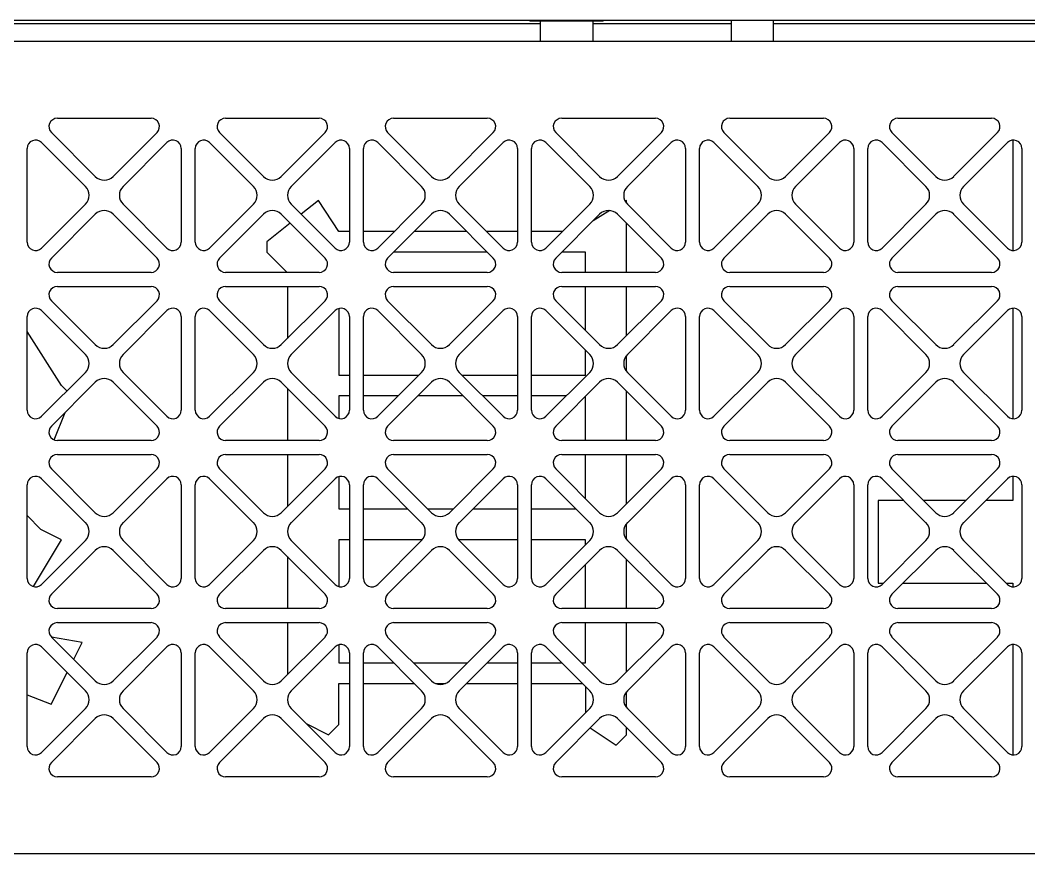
# Model space of a CAD drawing. Header units: millimetres. Extents: x 0 to 87554, y -20854 to 20404.
# Drawn here: x 49984 to 50128, y -5476.7 to -5357.7 of the extents above; entities that cross this region are included whole.
import ezdxf

# ---------------------------------------------------------------- set-up
doc = ezdxf.new("R2010")
doc.units = ezdxf.units.MM
doc.layers.get('0').update_dxf_attribs({"lineweight": 15})
for name, color, linetype in [('2403-00165_B-M5-1_0', 7, 'Continuous'), ('4215-12269_9_0', 7, 'Continuous'), ('4215-12657_0', 7, 'Continuous'), ('4215-12661_1_0', 7, 'Continuous'), ('EM-S-M6-ZC_0', 7, 'Continuous')]:
    doc.layers.add(name, color=color, linetype=linetype)
doc.layers.add('THICK', color=7, linetype='Continuous', lineweight=0)

# ---------------------------------------------------------------- blocks, each defined once
blk = doc.blocks.new('e4tggg')
at = {"layer": '2403-00165_B-M5-1_0', "color": 87, "linetype": 'Continuous'}
for p, q in [((938.3, -1712.2), (938.3, -1715.2)), ((944.32, -1712.2), (944.32, -1715.2))]:
    blk.add_line(p, q, dxfattribs=at)
at = {"layer": '4215-12269_9_0', "color": 87, "linetype": 'Continuous'}
for p, q in [((911.06, -1712.7), (797.32, -1712.7)), ((938.3, -1712.7), (918.56, -1712.7)), ((1019.3, -1712.7), (944.32, -1712.7))]:
    blk.add_line(p, q, dxfattribs=at)
at = {"layer": '4215-12657_0', "color": 87, "linetype": 'Continuous'}
for p, q in [((576.81, -1715.2), (1312.81, -1715.2)), ((842.12, -1726.2), (855.5, -1726.2)), ((866.12, -1726.2), (879.5, -1726.2)), ((890.12, -1726.2), (903.5, -1726.2)), ((914.12, -1726.2), (927.5, -1726.2)), ((938.12, -1726.2), (951.5, -1726.2)), ((962.12, -1726.2), (975.5, -1726.2)), ((847.54, -1734.51), (841.27, -1728.25)), ((856.35, -1728.25), (850.08, -1734.51)), ((871.54, -1734.51), (865.27, -1728.25)), ((880.35, -1728.25), (874.08, -1734.51)), ((895.54, -1734.51), (889.27, -1728.25)), ((904.35, -1728.25), (898.08, -1734.51)), ((919.54, -1734.51), (913.27, -1728.25)), ((928.35, -1728.25), (922.08, -1734.51)), ((943.54, -1734.51), (937.27, -1728.25)), ((952.35, -1728.25), (946.08, -1734.51)), ((967.54, -1734.51), (961.27, -1728.25)), ((976.35, -1728.25), (970.08, -1734.51)), ((978.55, -1729.32), (978.55, -1745.08)), ((837.81, -1743.89), (837.81, -1730.51)), ((839.86, -1729.66), (846.12, -1735.93)), ((851.5, -1735.93), (857.76, -1729.66)), ((859.81, -1730.51), (859.81, -1743.89)), ((861.81, -1743.89), (861.81, -1730.51)), ((863.86, -1729.66), (870.12, -1735.93)), ((875.5, -1735.93), (881.76, -1729.66)), ((883.81, -1730.51), (883.81, -1743.89)), ((885.81, -1743.89), (885.81, -1730.51)), ((887.86, -1729.66), (894.12, -1735.93)), ((899.5, -1735.93), (905.76, -1729.66)), ((907.81, -1730.51), (907.81, -1743.89)), ((909.81, -1743.89), (909.81, -1730.51)), ((911.86, -1729.66), (918.12, -1735.93)), ((923.5, -1735.93), (929.76, -1729.66)), ((931.81, -1730.51), (931.81, -1743.89)), ((933.81, -1743.89), (933.81, -1730.51)), ((935.86, -1729.66), (942.12, -1735.93)), ((947.5, -1735.93), (953.76, -1729.66)), ((955.81, -1730.51), (955.81, -1743.89)), ((957.81, -1743.89), (957.81, -1730.51)), ((959.86, -1729.66), (966.12, -1735.93)), ((971.5, -1735.93), (977.76, -1729.66)), ((979.81, -1730.51), (979.81, -1743.89)), ((879.38, -1737.96), (876.94, -1739.91)), ((882.31, -1742.36), (879.38, -1737.96)), ((923.37, -1737.96), (923.2, -1738.06)), ((923.37, -1738.32), (923.37, -1737.96)), ((846.12, -1738.47), (839.86, -1744.74)), ((857.76, -1744.74), (851.5, -1738.47)), ((870.12, -1738.47), (863.86, -1744.74)), ((881.76, -1744.74), (875.5, -1738.47)), ((894.12, -1738.47), (887.86, -1744.74)), ((905.76, -1744.74), (899.5, -1738.47)), ((918.12, -1738.47), (911.86, -1744.74)), ((921.01, -1739.38), (918.6, -1740.83)), ((929.76, -1744.74), (923.5, -1738.47)), ((942.12, -1738.47), (935.86, -1744.74)), ((953.76, -1744.74), (947.5, -1738.47)), ((966.12, -1738.47), (959.86, -1744.74)), ((977.76, -1744.74), (971.5, -1738.47)), ((841.27, -1746.15), (847.54, -1739.89)), ((850.08, -1739.89), (856.35, -1746.15)), ((865.27, -1746.15), (871.54, -1739.89)), ((874.08, -1739.89), (880.35, -1746.15)), ((889.27, -1746.15), (895.54, -1739.89)), ((898.08, -1739.89), (904.35, -1746.15)), ((913.27, -1746.15), (919.54, -1739.89)), ((922.08, -1739.89), (928.35, -1746.15)), ((937.27, -1746.15), (943.54, -1739.89)), ((946.08, -1739.89), (952.35, -1746.15)), ((961.27, -1746.15), (967.54, -1739.89)), ((970.08, -1739.89), (976.35, -1746.15)), ((875.37, -1741.17), (872.04, -1743.83)), ((883.81, -1742.36), (882.31, -1742.36)), ((890.23, -1742.36), (885.81, -1742.36)), ((900.56, -1742.36), (893.06, -1742.36)), ((907.81, -1742.36), (903.39, -1742.36)), ((914.23, -1742.36), (909.81, -1742.36)), ((923.37, -1748.2), (923.37, -1741.17)), ((872.04, -1743.83), (872.04, -1745.3)), ((872.04, -1745.3), (874.95, -1748.2)), ((903.49, -1745.3), (890.13, -1745.3)), ((917.51, -1745.3), (914.13, -1745.3)), ((917.51, -1748.2), (917.51, -1745.3)), ((855.5, -1748.2), (842.12, -1748.2)), ((879.5, -1748.2), (866.12, -1748.2)), ((903.5, -1748.2), (890.12, -1748.2)), ((927.5, -1748.2), (914.12, -1748.2)), ((951.5, -1748.2), (938.12, -1748.2)), ((975.5, -1748.2), (962.12, -1748.2)), ((842.12, -1750.2), (855.5, -1750.2)), ((866.12, -1750.2), (879.5, -1750.2)), ((874.98, -1750.2), (874.98, -1757.62)), ((890.12, -1750.2), (903.5, -1750.2)), ((914.12, -1750.2), (927.5, -1750.2)), ((917.51, -1756.48), (917.51, -1750.2)), ((923.37, -1757.23), (923.37, -1750.2)), ((938.12, -1750.2), (951.5, -1750.2)), ((962.12, -1750.2), (975.5, -1750.2)), ((847.54, -1758.51), (841.27, -1752.25)), ((856.35, -1752.25), (850.08, -1758.51)), ((871.54, -1758.51), (865.27, -1752.25)), ((880.35, -1752.25), (874.08, -1758.51)), ((895.54, -1758.51), (889.27, -1752.25)), ((904.35, -1752.25), (898.08, -1758.51)), ((919.54, -1758.51), (913.27, -1752.25)), ((928.35, -1752.25), (922.08, -1758.51)), ((943.54, -1758.51), (937.27, -1752.25)), ((952.35, -1752.25), (946.08, -1758.51)), ((967.54, -1758.51), (961.27, -1752.25)), ((976.35, -1752.25), (970.08, -1758.51)), ((839.86, -1753.66), (846.12, -1759.93)), ((851.5, -1759.93), (857.76, -1753.66)), ((863.86, -1753.66), (870.12, -1759.93)), ((875.5, -1759.93), (881.76, -1753.66)), ((882.31, -1753.36), (882.31, -1762.89)), ((887.86, -1753.66), (894.12, -1759.93)), ((899.5, -1759.93), (905.76, -1753.66)), ((911.86, -1753.66), (918.12, -1759.93)), ((923.5, -1759.93), (929.76, -1753.66)), ((935.86, -1753.66), (942.12, -1759.93)), ((947.5, -1759.93), (953.76, -1753.66)), ((959.86, -1753.66), (966.12, -1759.93)), ((971.5, -1759.93), (977.76, -1753.66)), ((978.55, -1753.32), (978.55, -1769.08)), ((837.81, -1767.89), (837.81, -1754.51)), ((859.81, -1754.51), (859.81, -1767.89)), ((861.81, -1767.89), (861.81, -1754.51)), ((883.81, -1754.51), (883.81, -1767.89)), ((885.81, -1767.89), (885.81, -1754.51)), ((907.81, -1754.51), (907.81, -1767.89)), ((909.81, -1767.89), (909.81, -1754.51)), ((931.81, -1754.51), (931.81, -1767.89)), ((933.81, -1767.89), (933.81, -1754.51)), ((955.81, -1754.51), (955.81, -1767.89)), ((957.81, -1767.89), (957.81, -1754.51)), ((979.81, -1754.51), (979.81, -1767.89)), ((842.71, -1764.36), (837.81, -1756.66)), ((917.51, -1762.89), (917.51, -1759.31)), ((923.37, -1762.32), (923.37, -1760.08)), ((846.12, -1762.47), (839.86, -1768.74)), ((857.76, -1768.74), (851.5, -1762.47)), ((870.12, -1762.47), (863.86, -1768.74)), ((881.76, -1768.74), (875.5, -1762.47)), ((894.12, -1762.47), (887.86, -1768.74)), ((905.76, -1768.74), (899.5, -1762.47)), ((918.12, -1762.47), (911.86, -1768.74)), ((929.76, -1768.74), (923.5, -1762.47)), ((942.12, -1762.47), (935.86, -1768.74)), ((953.76, -1768.74), (947.5, -1762.47)), ((966.12, -1762.47), (959.86, -1768.74)), ((977.76, -1768.74), (971.5, -1762.47)), ((841.27, -1770.15), (847.54, -1763.89)), ((850.08, -1763.89), (856.35, -1770.15)), ((865.27, -1770.15), (871.54, -1763.89)), ((874.08, -1763.89), (880.35, -1770.15)), ((882.31, -1762.89), (883.81, -1762.89)), ((885.81, -1762.89), (893.7, -1762.89)), ((889.27, -1770.15), (895.54, -1763.89)), ((898.08, -1763.89), (904.35, -1770.15)), ((899.92, -1762.89), (907.81, -1762.89)), ((909.81, -1762.89), (917.51, -1762.89)), ((913.27, -1770.15), (919.54, -1763.89)), ((922.08, -1763.89), (928.35, -1770.15)), ((937.27, -1770.15), (943.54, -1763.89)), ((946.08, -1763.89), (952.35, -1770.15)), ((961.27, -1770.15), (967.54, -1763.89)), ((970.08, -1763.89), (976.35, -1770.15)), ((843.48, -1765.12), (842.71, -1764.36)), ((874.98, -1764.78), (874.98, -1772.2)), ((923.37, -1772.2), (923.37, -1765.17)), ((883.81, -1765.83), (882.31, -1765.83)), ((882.31, -1765.83), (882.31, -1769.04)), ((890.77, -1765.83), (885.81, -1765.83)), ((900.02, -1765.83), (893.6, -1765.83)), ((907.81, -1765.83), (902.85, -1765.83)), ((914.77, -1765.83), (909.81, -1765.83)), ((917.51, -1772.2), (917.51, -1765.92)), ((841.67, -1772.11), (843.23, -1768.19)), ((855.5, -1772.2), (842.12, -1772.2)), ((879.5, -1772.2), (866.12, -1772.2)), ((903.5, -1772.2), (890.12, -1772.2)), ((927.5, -1772.2), (914.12, -1772.2)), ((951.5, -1772.2), (938.12, -1772.2)), ((975.5, -1772.2), (962.12, -1772.2)), ((842.12, -1774.2), (855.5, -1774.2)), ((866.12, -1774.2), (879.5, -1774.2)), ((874.98, -1774.2), (874.98, -1781.62)), ((890.12, -1774.2), (903.5, -1774.2)), ((914.12, -1774.2), (927.5, -1774.2)), ((917.51, -1780.48), (917.51, -1774.2)), ((923.37, -1781.23), (923.37, -1774.2)), ((938.12, -1774.2), (951.5, -1774.2)), ((962.12, -1774.2), (975.5, -1774.2)), ((847.54, -1782.51), (841.27, -1776.25)), ((856.35, -1776.25), (850.08, -1782.51)), ((871.54, -1782.51), (865.27, -1776.25)), ((880.35, -1776.25), (874.08, -1782.51)), ((895.54, -1782.51), (889.27, -1776.25)), ((904.35, -1776.25), (898.08, -1782.51)), ((919.54, -1782.51), (913.27, -1776.25)), ((928.35, -1776.25), (922.08, -1782.51)), ((943.54, -1782.51), (937.27, -1776.25)), ((952.35, -1776.25), (946.08, -1782.51)), ((967.54, -1782.51), (961.27, -1776.25)), ((976.35, -1776.25), (970.08, -1782.51)), ((839.86, -1777.66), (846.12, -1783.93)), ((851.5, -1783.93), (857.76, -1777.66)), ((863.86, -1777.66), (870.12, -1783.93)), ((875.5, -1783.93), (881.76, -1777.66)), ((882.31, -1777.36), (882.31, -1781.96)), ((887.86, -1777.66), (894.12, -1783.93)), ((899.5, -1783.93), (905.76, -1777.66)), ((911.86, -1777.66), (918.12, -1783.93)), ((923.5, -1783.93), (929.76, -1777.66)), ((935.86, -1777.66), (942.12, -1783.93)), ((947.5, -1783.93), (953.76, -1777.66)), ((959.86, -1777.66), (966.12, -1783.93)), ((971.5, -1783.93), (977.76, -1777.66)), ((978.55, -1777.32), (978.55, -1780.77)), ((837.81, -1791.89), (837.81, -1778.51)), ((859.81, -1778.51), (859.81, -1791.89)), ((861.81, -1791.89), (861.81, -1778.51)), ((883.81, -1778.51), (883.81, -1791.89)), ((885.81, -1791.89), (885.81, -1778.51)), ((907.81, -1778.51), (907.81, -1791.89)), ((909.81, -1791.89), (909.81, -1778.51)), ((931.81, -1778.51), (931.81, -1791.89)), ((933.81, -1791.89), (933.81, -1778.51)), ((955.81, -1778.51), (955.81, -1791.89)), ((957.81, -1791.89), (957.81, -1778.51)), ((979.81, -1778.51), (979.81, -1791.89)), ((962.97, -1780.77), (959.3, -1780.77)), ((959.3, -1780.77), (959.3, -1792.57)), ((971.82, -1780.77), (965.8, -1780.77)), ((978.55, -1780.77), (974.65, -1780.77)), ((882.31, -1781.96), (883.81, -1781.96)), ((885.81, -1781.96), (892.15, -1781.96)), ((894.98, -1781.96), (898.64, -1781.96)), ((901.47, -1781.96), (907.81, -1781.96)), ((909.81, -1781.96), (916.15, -1781.96)), ((839.78, -1784.89), (837.81, -1782.92)), ((923.37, -1786.32), (923.37, -1784.08)), ((842.71, -1786.36), (839.78, -1784.89)), ((838.7, -1793.05), (842.71, -1786.36)), ((846.12, -1786.47), (839.86, -1792.74)), ((857.76, -1792.74), (851.5, -1786.47)), ((870.12, -1786.47), (863.86, -1792.74)), ((881.76, -1792.74), (875.5, -1786.47)), ((883.81, -1786.36), (882.31, -1786.36)), ((882.31, -1786.36), (882.31, -1793.04)), ((894.22, -1786.36), (885.81, -1786.36)), ((894.12, -1786.47), (887.86, -1792.74)), ((907.81, -1786.36), (899.4, -1786.36)), ((905.76, -1792.74), (899.5, -1786.47)), ((917.51, -1786.36), (909.81, -1786.36)), ((918.12, -1786.47), (911.86, -1792.74)), ((917.51, -1787.09), (917.51, -1786.36)), ((929.76, -1792.74), (923.5, -1786.47)), ((942.12, -1786.47), (935.86, -1792.74)), ((953.76, -1792.74), (947.5, -1786.47)), ((966.12, -1786.47), (959.86, -1792.74)), ((977.76, -1792.74), (971.5, -1786.47)), ((841.27, -1794.15), (847.54, -1787.89)), ((850.08, -1787.89), (856.35, -1794.15)), ((865.27, -1794.15), (871.54, -1787.89)), ((874.08, -1787.89), (880.35, -1794.15)), ((889.27, -1794.15), (895.54, -1787.89)), ((898.08, -1787.89), (904.35, -1794.15)), ((913.27, -1794.15), (919.54, -1787.89)), ((922.08, -1787.89), (928.35, -1794.15)), ((937.27, -1794.15), (943.54, -1787.89)), ((946.08, -1787.89), (952.35, -1794.15)), ((961.27, -1794.15), (967.54, -1787.89)), ((970.08, -1787.89), (976.35, -1794.15)), ((874.98, -1788.78), (874.98, -1796.2)), ((923.37, -1796.2), (923.37, -1789.17)), ((917.51, -1796.2), (917.51, -1789.92)), ((959.3, -1792.57), (960.03, -1792.57)), ((962.86, -1792.57), (974.76, -1792.57)), ((977.59, -1792.57), (978.55, -1792.57)), ((978.55, -1792.57), (978.55, -1793.08)), ((855.5, -1796.2), (842.12, -1796.2)), ((879.5, -1796.2), (866.12, -1796.2)), ((903.5, -1796.2), (890.12, -1796.2)), ((927.5, -1796.2), (914.12, -1796.2)), ((951.5, -1796.2), (938.12, -1796.2)), ((975.5, -1796.2), (962.12, -1796.2)), ((842.12, -1798.2), (855.5, -1798.2)), ((866.12, -1798.2), (879.5, -1798.2)), ((874.98, -1798.2), (874.98, -1805.62)), ((890.12, -1798.2), (903.5, -1798.2)), ((914.12, -1798.2), (927.5, -1798.2)), ((917.51, -1803.96), (917.51, -1798.2)), ((923.37, -1805.23), (923.37, -1798.2)), ((938.12, -1798.2), (951.5, -1798.2)), ((962.12, -1798.2), (975.5, -1798.2)), ((847.54, -1806.51), (841.27, -1800.25)), ((845.65, -1801.02), (841.29, -1800.26)), ((844.45, -1803.42), (845.65, -1801.02)), ((856.35, -1800.25), (850.08, -1806.51)), ((871.54, -1806.51), (865.27, -1800.25)), ((880.35, -1800.25), (874.08, -1806.51)), ((882.31, -1801.36), (882.31, -1803.96)), ((895.54, -1806.51), (889.27, -1800.25)), ((904.35, -1800.25), (898.08, -1806.51)), ((919.54, -1806.51), (913.27, -1800.25)), ((928.35, -1800.25), (922.08, -1806.51)), ((943.54, -1806.51), (937.27, -1800.25)), ((952.35, -1800.25), (946.08, -1806.51)), ((967.54, -1806.51), (961.27, -1800.25)), ((976.35, -1800.25), (970.08, -1806.51)), ((978.55, -1801.32), (978.55, -1817.08)), ((837.81, -1815.89), (837.81, -1802.51)), ((839.86, -1801.66), (846.12, -1807.93)), ((851.5, -1807.93), (857.76, -1801.66)), ((859.81, -1802.51), (859.81, -1815.89)), ((861.81, -1815.89), (861.81, -1802.51)), ((863.86, -1801.66), (870.12, -1807.93)), ((875.5, -1807.93), (881.76, -1801.66)), ((883.81, -1802.51), (883.81, -1815.89)), ((885.81, -1815.89), (885.81, -1802.51)), ((887.86, -1801.66), (894.12, -1807.93)), ((899.5, -1807.93), (905.76, -1801.66)), ((907.81, -1802.51), (907.81, -1815.89)), ((909.81, -1815.89), (909.81, -1802.51)), ((911.86, -1801.66), (918.12, -1807.93)), ((923.5, -1807.93), (929.76, -1801.66)), ((931.81, -1802.51), (931.81, -1815.89)), ((933.81, -1815.89), (933.81, -1802.51)), ((935.86, -1801.66), (942.12, -1807.93)), ((947.5, -1807.93), (953.76, -1801.66)), ((955.81, -1802.51), (955.81, -1815.89)), ((957.81, -1815.89), (957.81, -1802.51)), ((959.86, -1801.66), (966.12, -1807.93)), ((971.5, -1807.93), (977.76, -1801.66)), ((979.81, -1802.51), (979.81, -1815.89)), ((882.31, -1803.96), (883.81, -1803.96)), ((885.81, -1803.96), (890.15, -1803.96)), ((892.98, -1803.96), (900.64, -1803.96)), ((903.47, -1803.96), (907.81, -1803.96)), ((909.81, -1803.96), (914.15, -1803.96)), ((916.98, -1803.96), (917.51, -1803.96)), ((841.25, -1809.82), (843.5, -1805.31)), ((882.31, -1806.89), (883.81, -1806.89)), ((882.31, -1812.75), (882.31, -1806.89)), ((885.81, -1806.89), (893.09, -1806.89)), ((896.09, -1806.89), (897.53, -1806.89)), ((900.54, -1806.89), (907.81, -1806.89)), ((909.81, -1806.89), (917.09, -1806.89)), ((837.81, -1808.51), (841.25, -1809.82)), ((917.51, -1807.31), (917.51, -1811.09)), ((923.37, -1810.32), (923.37, -1808.08)), ((846.12, -1810.47), (839.86, -1816.74)), ((857.76, -1816.74), (851.5, -1810.47)), ((870.12, -1810.47), (863.86, -1816.74)), ((881.76, -1816.74), (875.5, -1810.47)), ((894.12, -1810.47), (887.86, -1816.74)), ((905.76, -1816.74), (899.5, -1810.47)), ((918.12, -1810.47), (911.86, -1816.74)), ((929.76, -1816.74), (923.5, -1810.47)), ((942.12, -1810.47), (935.86, -1816.74)), ((953.76, -1816.74), (947.5, -1810.47)), ((966.12, -1810.47), (959.86, -1816.74)), ((977.76, -1816.74), (971.5, -1810.47)), ((841.27, -1818.15), (847.54, -1811.89)), ((850.08, -1811.89), (856.35, -1818.15)), ((865.27, -1818.15), (871.54, -1811.89)), ((874.08, -1811.89), (880.35, -1818.15)), ((877.65, -1812.62), (880.84, -1814.22)), ((880.84, -1814.22), (882.31, -1812.75)), ((889.27, -1818.15), (895.54, -1811.89)), ((898.08, -1811.89), (904.35, -1818.15)), ((913.27, -1818.15), (919.54, -1811.89)), ((922.08, -1811.89), (928.35, -1818.15)), ((937.27, -1818.15), (943.54, -1811.89)), ((946.08, -1811.89), (952.35, -1818.15)), ((961.27, -1818.15), (967.54, -1811.89)), ((970.08, -1811.89), (976.35, -1818.15)), ((918.2, -1813.22), (921.9, -1815.69)), ((921.9, -1815.69), (923.37, -1814.22)), ((923.37, -1814.22), (923.37, -1813.17)), ((855.5, -1820.2), (842.12, -1820.2)), ((879.5, -1820.2), (866.12, -1820.2)), ((903.5, -1820.2), (890.12, -1820.2)), ((927.5, -1820.2), (914.12, -1820.2)), ((951.5, -1820.2), (938.12, -1820.2)), ((975.5, -1820.2), (962.12, -1820.2)), ((1312.81, -1831.2), (576.81, -1831.2))]:
    blk.add_line(p, q, dxfattribs=at)
for centre, radius, start, end in [((842.12, -1727.4), 1.2, 90, 225), ((855.5, -1727.4), 1.2, 315, 90), ((866.12, -1727.4), 1.2, 90, 225), ((879.5, -1727.4), 1.2, 315, 90), ((890.12, -1727.4), 1.2, 90, 225), ((903.5, -1727.4), 1.2, 315, 90), ((914.12, -1727.4), 1.2, 90, 225), ((927.5, -1727.4), 1.2, 315, 90), ((938.12, -1727.4), 1.2, 90, 225), ((951.5, -1727.4), 1.2, 315, 90), ((962.12, -1727.4), 1.2, 90, 225), ((975.5, -1727.4), 1.2, 315, 90), ((839.01, -1730.51), 1.2, 45, 180), ((858.61, -1730.51), 1.2, 0, 135), ((863.01, -1730.51), 1.2, 45, 180), ((882.61, -1730.51), 1.2, 0, 135), ((887.01, -1730.51), 1.2, 45, 180), ((906.61, -1730.51), 1.2, 0, 135), ((911.01, -1730.51), 1.2, 45, 180), ((930.61, -1730.51), 1.2, 0, 135), ((935.01, -1730.51), 1.2, 45, 180), ((954.61, -1730.51), 1.2, 0, 135), ((959.01, -1730.51), 1.2, 45, 180), ((978.61, -1730.51), 1.2, 0, 135), ((848.81, -1733.24), 1.8, 225, 315), ((872.81, -1733.24), 1.8, 225, 315), ((896.81, -1733.24), 1.8, 225, 315), ((920.81, -1733.24), 1.8, 225, 315), ((944.81, -1733.24), 1.8, 225, 315), ((968.81, -1733.24), 1.8, 225, 315), ((844.85, -1737.2), 1.8, 315, 45), ((852.77, -1737.2), 1.8, 135, 225), ((868.85, -1737.2), 1.8, 315, 45), ((876.77, -1737.2), 1.8, 135, 225), ((892.85, -1737.2), 1.8, 315, 45), ((900.77, -1737.2), 1.8, 135, 225), ((916.85, -1737.2), 1.8, 315, 45), ((924.77, -1737.2), 1.8, 135, 225), ((940.85, -1737.2), 1.8, 315, 45), ((948.77, -1737.2), 1.8, 135, 225), ((964.85, -1737.2), 1.8, 315, 45), ((972.77, -1737.2), 1.8, 135, 225), ((848.81, -1741.16), 1.8, 45, 135), ((872.81, -1741.16), 1.8, 45, 135), ((896.81, -1741.16), 1.8, 45, 135), ((920.81, -1741.16), 1.8, 45, 135), ((944.81, -1741.16), 1.8, 45, 135), ((968.81, -1741.16), 1.8, 45, 135), ((839.01, -1743.89), 1.2, 180, 315), ((858.61, -1743.89), 1.2, 225, 0), ((863.01, -1743.89), 1.2, 180, 315), ((882.61, -1743.89), 1.2, 225, 0), ((887.01, -1743.89), 1.2, 180, 315), ((906.61, -1743.89), 1.2, 225, 0), ((911.01, -1743.89), 1.2, 180, 315), ((930.61, -1743.89), 1.2, 225, 0), ((935.01, -1743.89), 1.2, 180, 315), ((954.61, -1743.89), 1.2, 225, 0), ((959.01, -1743.89), 1.2, 180, 315), ((978.61, -1743.89), 1.2, 225, 0), ((842.12, -1747), 1.2, 135, 270), ((855.5, -1747), 1.2, 270, 45), ((866.12, -1747), 1.2, 135, 270), ((879.5, -1747), 1.2, 270, 45), ((890.12, -1747), 1.2, 135, 270), ((903.5, -1747), 1.2, 270, 45), ((914.12, -1747), 1.2, 135, 270), ((927.5, -1747), 1.2, 270, 45), ((938.12, -1747), 1.2, 135, 270), ((951.5, -1747), 1.2, 270, 45), ((962.12, -1747), 1.2, 135, 270), ((975.5, -1747), 1.2, 270, 45), ((842.12, -1751.4), 1.2, 90, 225), ((855.5, -1751.4), 1.2, 315, 90), ((866.12, -1751.4), 1.2, 90, 225), ((879.5, -1751.4), 1.2, 315, 90), ((890.12, -1751.4), 1.2, 90, 225), ((903.5, -1751.4), 1.2, 315, 90), ((914.12, -1751.4), 1.2, 90, 225), ((927.5, -1751.4), 1.2, 315, 90), ((938.12, -1751.4), 1.2, 90, 225), ((951.5, -1751.4), 1.2, 315, 90), ((962.12, -1751.4), 1.2, 90, 225), ((975.5, -1751.4), 1.2, 315, 90), ((839.01, -1754.51), 1.2, 45, 180), ((858.61, -1754.51), 1.2, 0, 135), ((863.01, -1754.51), 1.2, 45, 180), ((882.61, -1754.51), 1.2, 0, 135), ((887.01, -1754.51), 1.2, 45, 180), ((906.61, -1754.51), 1.2, 0, 135), ((911.01, -1754.51), 1.2, 45, 180), ((930.61, -1754.51), 1.2, 0, 135), ((935.01, -1754.51), 1.2, 45, 180), ((954.61, -1754.51), 1.2, 0, 135), ((959.01, -1754.51), 1.2, 45, 180), ((978.61, -1754.51), 1.2, 0, 135), ((848.81, -1757.24), 1.8, 225, 315), ((872.81, -1757.24), 1.8, 225, 315), ((896.81, -1757.24), 1.8, 225, 315), ((920.81, -1757.24), 1.8, 225, 315), ((944.81, -1757.24), 1.8, 225, 315), ((968.81, -1757.24), 1.8, 225, 315), ((844.85, -1761.2), 1.8, 315, 45), ((852.77, -1761.2), 1.8, 135, 225), ((868.85, -1761.2), 1.8, 315, 45), ((876.77, -1761.2), 1.8, 135, 225), ((892.85, -1761.2), 1.8, 315, 45), ((900.77, -1761.2), 1.8, 135, 225), ((916.85, -1761.2), 1.8, 315, 45), ((924.77, -1761.2), 1.8, 135, 225), ((940.85, -1761.2), 1.8, 315, 45), ((948.77, -1761.2), 1.8, 135, 225), ((964.85, -1761.2), 1.8, 315, 45), ((972.77, -1761.2), 1.8, 135, 225), ((848.81, -1765.16), 1.8, 45, 135), ((872.81, -1765.16), 1.8, 45, 135), ((896.81, -1765.16), 1.8, 45, 135), ((920.81, -1765.16), 1.8, 45, 135), ((944.81, -1765.16), 1.8, 45, 135), ((968.81, -1765.16), 1.8, 45, 135), ((839.01, -1767.89), 1.2, 180, 315), ((858.61, -1767.89), 1.2, 225, 0), ((863.01, -1767.89), 1.2, 180, 315), ((882.61, -1767.89), 1.2, 225, 0), ((887.01, -1767.89), 1.2, 180, 315), ((906.61, -1767.89), 1.2, 225, 0), ((911.01, -1767.89), 1.2, 180, 315), ((930.61, -1767.89), 1.2, 225, 0), ((935.01, -1767.89), 1.2, 180, 315), ((954.61, -1767.89), 1.2, 225, 0), ((959.01, -1767.89), 1.2, 180, 315), ((978.61, -1767.89), 1.2, 225, 0), ((842.12, -1771), 1.2, 135, 270), ((855.5, -1771), 1.2, 270, 45), ((866.12, -1771), 1.2, 135, 270), ((879.5, -1771), 1.2, 270, 45), ((890.12, -1771), 1.2, 135, 270), ((903.5, -1771), 1.2, 270, 45), ((914.12, -1771), 1.2, 135, 270), ((927.5, -1771), 1.2, 270, 45), ((938.12, -1771), 1.2, 135, 270), ((951.5, -1771), 1.2, 270, 45), ((962.12, -1771), 1.2, 135, 270), ((975.5, -1771), 1.2, 270, 45), ((842.12, -1775.4), 1.2, 90, 225), ((855.5, -1775.4), 1.2, 315, 90), ((866.12, -1775.4), 1.2, 90, 225), ((879.5, -1775.4), 1.2, 315, 90), ((890.12, -1775.4), 1.2, 90, 225), ((903.5, -1775.4), 1.2, 315, 90), ((914.12, -1775.4), 1.2, 90, 225), ((927.5, -1775.4), 1.2, 315, 90), ((938.12, -1775.4), 1.2, 90, 225), ((951.5, -1775.4), 1.2, 315, 90), ((962.12, -1775.4), 1.2, 90, 225), ((975.5, -1775.4), 1.2, 315, 90), ((839.01, -1778.51), 1.2, 45, 180), ((858.61, -1778.51), 1.2, 0, 135), ((863.01, -1778.51), 1.2, 45, 180), ((882.61, -1778.51), 1.2, 0, 135), ((887.01, -1778.51), 1.2, 45, 180), ((906.61, -1778.51), 1.2, 0, 135), ((911.01, -1778.51), 1.2, 45, 180), ((930.61, -1778.51), 1.2, 0, 135), ((935.01, -1778.51), 1.2, 45, 180), ((954.61, -1778.51), 1.2, 0, 135), ((959.01, -1778.51), 1.2, 45, 180), ((978.61, -1778.51), 1.2, 0, 135), ((848.81, -1781.24), 1.8, 225, 315), ((872.81, -1781.24), 1.8, 225, 315), ((896.81, -1781.24), 1.8, 225, 315), ((920.81, -1781.24), 1.8, 225, 315), ((944.81, -1781.24), 1.8, 225, 315), ((968.81, -1781.24), 1.8, 225, 315), ((844.85, -1785.2), 1.8, 315, 45), ((852.77, -1785.2), 1.8, 135, 225), ((868.85, -1785.2), 1.8, 315, 45), ((876.77, -1785.2), 1.8, 135, 225), ((892.85, -1785.2), 1.8, 315, 45), ((900.77, -1785.2), 1.8, 135, 225), ((916.85, -1785.2), 1.8, 315, 45), ((924.77, -1785.2), 1.8, 135, 225), ((940.85, -1785.2), 1.8, 315, 45), ((948.77, -1785.2), 1.8, 135, 225), ((964.85, -1785.2), 1.8, 315, 45), ((972.77, -1785.2), 1.8, 135, 225), ((848.81, -1789.16), 1.8, 45, 135), ((872.81, -1789.16), 1.8, 45, 135), ((896.81, -1789.16), 1.8, 45, 135), ((920.81, -1789.16), 1.8, 45, 135), ((944.81, -1789.16), 1.8, 45, 135), ((968.81, -1789.16), 1.8, 45, 135), ((839.01, -1791.89), 1.2, 180, 315), ((858.61, -1791.89), 1.2, 225, 0), ((863.01, -1791.89), 1.2, 180, 315), ((882.61, -1791.89), 1.2, 225, 0), ((887.01, -1791.89), 1.2, 180, 315), ((906.61, -1791.89), 1.2, 225, 0), ((911.01, -1791.89), 1.2, 180, 315), ((930.61, -1791.89), 1.2, 225, 0), ((935.01, -1791.89), 1.2, 180, 315), ((954.61, -1791.89), 1.2, 225, 0), ((959.01, -1791.89), 1.2, 180, 315), ((978.61, -1791.89), 1.2, 225, 0), ((842.12, -1795), 1.2, 135, 270), ((855.5, -1795), 1.2, 270, 45), ((866.12, -1795), 1.2, 135, 270), ((879.5, -1795), 1.2, 270, 45), ((890.12, -1795), 1.2, 135, 270), ((903.5, -1795), 1.2, 270, 45), ((914.12, -1795), 1.2, 135, 270), ((927.5, -1795), 1.2, 270, 45), ((938.12, -1795), 1.2, 135, 270), ((951.5, -1795), 1.2, 270, 45), ((962.12, -1795), 1.2, 135, 270), ((975.5, -1795), 1.2, 270, 45), ((842.12, -1799.4), 1.2, 90, 225), ((855.5, -1799.4), 1.2, 315, 90), ((866.12, -1799.4), 1.2, 90, 225), ((879.5, -1799.4), 1.2, 315, 90), ((890.12, -1799.4), 1.2, 90, 225), ((903.5, -1799.4), 1.2, 315, 90), ((914.12, -1799.4), 1.2, 90, 225), ((927.5, -1799.4), 1.2, 315, 90), ((938.12, -1799.4), 1.2, 90, 225), ((951.5, -1799.4), 1.2, 315, 90), ((962.12, -1799.4), 1.2, 90, 225), ((975.5, -1799.4), 1.2, 315, 90), ((839.01, -1802.51), 1.2, 45, 180), ((858.61, -1802.51), 1.2, 0, 135), ((863.01, -1802.51), 1.2, 45, 180), ((882.61, -1802.51), 1.2, 0, 135), ((887.01, -1802.51), 1.2, 45, 180), ((906.61, -1802.51), 1.2, 0, 135), ((911.01, -1802.51), 1.2, 45, 180), ((930.61, -1802.51), 1.2, 0, 135), ((935.01, -1802.51), 1.2, 45, 180), ((954.61, -1802.51), 1.2, 0, 135), ((959.01, -1802.51), 1.2, 45, 180), ((978.61, -1802.51), 1.2, 0, 135), ((848.81, -1805.24), 1.8, 225, 315), ((872.81, -1805.24), 1.8, 225, 315), ((896.81, -1805.24), 1.8, 225, 315), ((920.81, -1805.24), 1.8, 225, 315), ((944.81, -1805.24), 1.8, 225, 315), ((968.81, -1805.24), 1.8, 225, 315), ((844.85, -1809.2), 1.8, 315, 45), ((852.77, -1809.2), 1.8, 135, 225), ((868.85, -1809.2), 1.8, 315, 45), ((876.77, -1809.2), 1.8, 135, 225), ((892.85, -1809.2), 1.8, 315, 45), ((900.77, -1809.2), 1.8, 135, 225), ((916.85, -1809.2), 1.8, 315, 45), ((924.77, -1809.2), 1.8, 135, 225), ((940.85, -1809.2), 1.8, 315, 45), ((948.77, -1809.2), 1.8, 135, 225), ((964.85, -1809.2), 1.8, 315, 45), ((972.77, -1809.2), 1.8, 135, 225), ((848.81, -1813.16), 1.8, 45, 135), ((872.81, -1813.16), 1.8, 45, 135), ((896.81, -1813.16), 1.8, 45, 135), ((920.81, -1813.16), 1.8, 45, 135), ((944.81, -1813.16), 1.8, 45, 135), ((968.81, -1813.16), 1.8, 45, 135), ((839.01, -1815.89), 1.2, 180, 315), ((858.61, -1815.89), 1.2, 225, 0), ((863.01, -1815.89), 1.2, 180, 315), ((882.61, -1815.89), 1.2, 225, 0), ((887.01, -1815.89), 1.2, 180, 315), ((906.61, -1815.89), 1.2, 225, 0), ((911.01, -1815.89), 1.2, 180, 315), ((930.61, -1815.89), 1.2, 225, 0), ((935.01, -1815.89), 1.2, 180, 315), ((954.61, -1815.89), 1.2, 225, 0), ((959.01, -1815.89), 1.2, 180, 315), ((978.61, -1815.89), 1.2, 225, 0), ((842.12, -1819), 1.2, 135, 270), ((855.5, -1819), 1.2, 270, 45), ((866.12, -1819), 1.2, 135, 270), ((879.5, -1819), 1.2, 270, 45), ((890.12, -1819), 1.2, 135, 270), ((903.5, -1819), 1.2, 270, 45), ((914.12, -1819), 1.2, 135, 270), ((927.5, -1819), 1.2, 270, 45), ((938.12, -1819), 1.2, 135, 270), ((951.5, -1819), 1.2, 270, 45), ((962.12, -1819), 1.2, 135, 270), ((975.5, -1819), 1.2, 270, 45)]:
    blk.add_arc(centre, radius, start, end, dxfattribs=at)
at = {"layer": '4215-12661_1_0', "color": 87, "linetype": 'Continuous'}
blk.add_line((587.31, -1712.2), (1301.31, -1712.2), dxfattribs=at)
at = {"layer": 'EM-S-M6-ZC_0', "color": 87, "linetype": 'Continuous'}
for p, q in [((909.49, -1712.2), (909.59, -1712.3)), ((909.59, -1712.3), (920.04, -1712.3)), ((911.06, -1712.3), (911.06, -1715.2)), ((918.56, -1712.3), (918.56, -1715.2)), ((920.14, -1712.2), (920.04, -1712.3))]:
    blk.add_line(p, q, dxfattribs=at)
at = {"layer": 'THICK', "color": 87, "lineweight": -3}
blk.add_line((1633.31, -1831.2), (-498.69, -1831.2), dxfattribs=at)

msp = doc.modelspace()

# ---------------------------------------------------------------- block references
at = {"lineweight": -3}
msp.add_blockref('e4tggg', (49147.147, -3645.479, 19235.731), dxfattribs=at)

doc.saveas('drawing.dxf')
